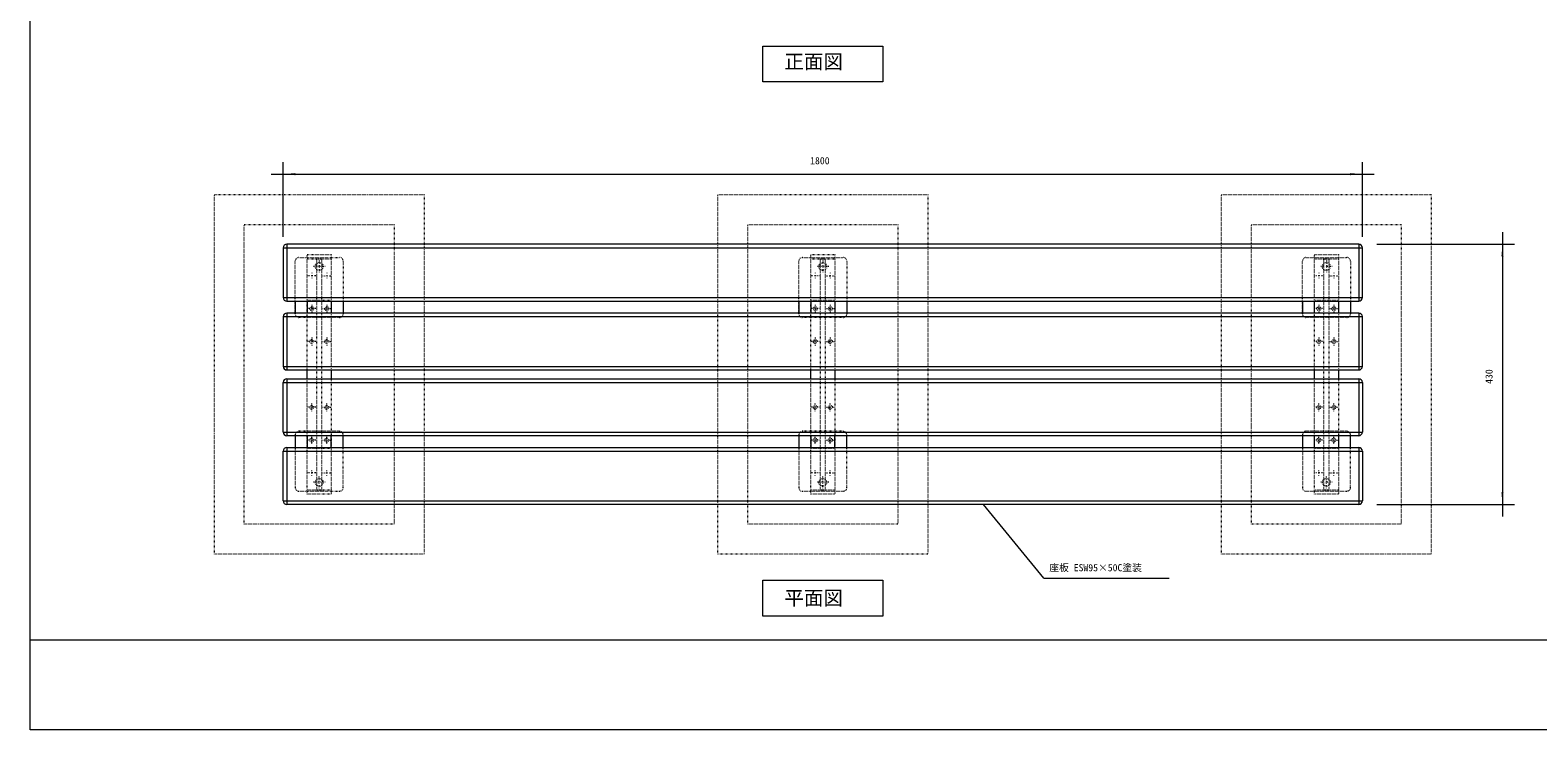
# Model space of a CAD drawing. Units: millimetres, scale not verified. Extents: x -1950 to 1950, y -1375 to 1375.
# Drawn here: x -1950 to 565, y -1375 to -208 of the extents above; entities that cross this region are included whole.
import ezdxf
from ezdxf.enums import TextEntityAlignment as Align

# ---------------------------------------------------------------- set-up
doc = ezdxf.new("R2010")
doc.units = ezdxf.units.MM
doc.header["$LTSCALE"] = 10
doc.linetypes.add('USER5', pattern=[0.208282, 0.069427, -0.138855])
doc.layers.add('0-1_IMPORTED', color=30, linetype='Continuous', lineweight=18)
doc.styles.add('ＭＳ ゴシック', font='')
doc.styles.get('ＭＳ ゴシック').set_extended_font_data('MS Gothic')

msp = doc.modelspace()

# ---------------------------------------------------------------- linework, layer by layer
at = {"layer": '0-1_IMPORTED', "color": 1}
for p, q in [((-1547.76, -447.81), (-1527.76, -447.81)), ((-1527.76, -552.1), (-1527.76, -427.81)), ((-1527.76, -447.81), (272.24, -447.81)), ((272.24, -552.1), (272.24, -427.81)), ((272.24, -447.81), (292.24, -447.81)), ((506, -544.76), (506, -564.76)), ((296.24, -564.76), (526, -564.76)), ((506, -564.76), (506, -998.96)), ((-259, -1121.85), (-359.5, -998.96)), ((296.24, -998.96), (526, -998.96)), ((506, -998.96), (506, -1018.96)), ((-259, -1121.85), (-50, -1121.85))]:
    msp.add_line(p, q, dxfattribs=at)
at = {"layer": '0-1_IMPORTED'}
for p, q in [((-1527.76, -570.76), (-1527.76, -653.76)), ((-1527.74, -570.76), (272.22, -570.76)), ((266.24, -564.76), (-1521.76, -564.76)), ((-1521.76, -564.76), (-1521.76, -659.76)), ((266.24, -564.76), (266.24, -659.76)), ((272.24, -653.76), (272.24, -570.76)), ((-1527.74, -653.76), (272.22, -653.76)), ((-1521.76, -659.76), (266.24, -659.76)), ((-1507.76, -659.76), (-1507.76, -679.55)), ((-1487.76, -659.76), (-1487.76, -679.55)), ((-1447.76, -659.76), (-1447.76, -679.55)), ((-1427.76, -659.76), (-1427.76, -679.55)), ((-667.76, -659.76), (-667.76, -679.55)), ((-647.76, -659.76), (-647.76, -679.55)), ((-607.76, -659.76), (-607.76, -679.55)), ((-587.76, -659.76), (-587.76, -679.55)), ((172.24, -659.76), (172.24, -679.55)), ((192.24, -679.74), (192.24, -659.76)), ((232.24, -659.76), (232.24, -679.74)), ((252.24, -659.76), (252.24, -679.55)), ((-1527.76, -685.55), (-1527.76, -768.55)), ((-1527.74, -685.55), (272.22, -685.55)), ((266.24, -679.55), (-1521.76, -679.55)), ((-1521.76, -679.55), (-1521.76, -774.55)), ((266.24, -679.55), (266.24, -774.55)), ((272.24, -768.55), (272.24, -685.55)), ((-1527.74, -768.55), (272.22, -768.55)), ((-1521.76, -774.55), (266.24, -774.55)), ((-1487.76, -789.36), (-1487.76, -774.36)), ((-1447.76, -774.36), (-1447.76, -789.36)), ((-647.76, -789.36), (-647.76, -774.36)), ((-607.76, -774.36), (-607.76, -789.36)), ((192.24, -789.36), (192.24, -774.36)), ((232.24, -774.36), (232.24, -789.36)), ((-1527.76, -878.17), (-1527.76, -795.17)), ((-1527.74, -795.17), (272.22, -795.17)), ((-1521.76, -789.17), (266.24, -789.17)), ((-1521.76, -789.17), (-1521.76, -884.17)), ((266.24, -789.17), (266.24, -884.17)), ((272.24, -795.17), (272.24, -878.17)), ((-1527.74, -878.17), (272.22, -878.17)), ((266.24, -884.17), (-1521.76, -884.17)), ((-1521.76, -903.96), (266.24, -903.96)), ((-1521.76, -903.96), (-1521.76, -998.96)), ((-1507.82, -884.17), (-1507.82, -903.96)), ((-1487.82, -884.17), (-1487.82, -903.96)), ((-1447.76, -903.96), (-1447.76, -884.36)), ((-1427.76, -903.96), (-1427.76, -884.36)), ((-667.82, -884.17), (-667.82, -903.96)), ((-647.82, -884.17), (-647.82, -903.96)), ((-607.76, -903.96), (-607.76, -884.36)), ((-587.76, -903.96), (-587.76, -884.36)), ((172.18, -884.17), (172.18, -903.96)), ((192.24, -903.96), (192.24, -883.98)), ((232.24, -883.98), (232.24, -903.96)), ((252.24, -903.96), (252.24, -884.36)), ((266.24, -903.96), (266.24, -998.96)), ((-1527.76, -992.96), (-1527.76, -909.96)), ((-1527.74, -909.96), (272.22, -909.96)), ((272.24, -909.96), (272.24, -992.96)), ((-1527.74, -992.96), (272.22, -992.96)), ((266.24, -998.96), (-1521.76, -998.96)), ((-1950, -1225), (1950, -1225))]:
    msp.add_line(p, q, dxfattribs=at)
at = {"layer": '0-1_IMPORTED', "linetype": 'USER5'}
for p, q in [((-1507.76, -680.85), (-1507.76, -592.85)), ((-1501.76, -586.85), (-1433.76, -586.85)), ((-1427.76, -592.85), (-1427.76, -680.85)), ((-667.76, -680.85), (-667.76, -592.85)), ((-661.76, -586.85), (-593.76, -586.85)), ((-587.76, -592.85), (-587.76, -680.85)), ((172.24, -680.85), (172.24, -592.85)), ((178.24, -586.85), (246.24, -586.85)), ((252.24, -592.85), (252.24, -680.85)), ((-1447.76, -658.35), (-1487.76, -658.35)), ((-607.76, -658.35), (-647.76, -658.35)), ((232.24, -658.35), (192.24, -658.35)), ((-1433.76, -686.85), (-1501.76, -686.85)), ((-593.76, -686.85), (-661.76, -686.85)), ((246.24, -686.85), (178.24, -686.85)), ((-1433.76, -876.86), (-1501.76, -876.86)), ((-593.76, -876.86), (-661.76, -876.86)), ((246.24, -876.86), (178.24, -876.86)), ((-1507.76, -882.86), (-1507.76, -970.86)), ((-1447.76, -905.36), (-1487.76, -905.36)), ((-1427.76, -970.86), (-1427.76, -882.86)), ((-667.76, -882.86), (-667.76, -970.86)), ((-607.76, -905.36), (-647.76, -905.36)), ((-587.76, -970.86), (-587.76, -882.86)), ((172.24, -882.86), (172.24, -970.86)), ((232.24, -905.36), (192.24, -905.36)), ((252.24, -970.86), (252.24, -882.86)), ((-1501.76, -976.86), (-1433.76, -976.86)), ((-661.76, -976.86), (-593.76, -976.86)), ((178.24, -976.86), (246.24, -976.86))]:
    msp.add_line(p, q, dxfattribs=at)
at = {"layer": '0-1_IMPORTED', "color": 7, "linetype": 'USER5', "lineweight": 9}
for p, q in [((-1487.76, -588.86), (-1447.76, -588.86)), ((-1472.33, -601.85), (-1477.56, -601.85)), ((-1465.47, -601.85), (-1470.04, -601.85)), ((-1457.96, -601.85), (-1463.19, -601.85)), ((-647.76, -588.86), (-607.76, -588.86)), ((-632.33, -601.85), (-637.56, -601.85)), ((-625.47, -601.85), (-630.04, -601.85)), ((-617.96, -601.85), (-623.19, -601.85)), ((192.24, -588.86), (232.24, -588.86)), ((207.67, -601.85), (202.44, -601.85)), ((214.53, -601.85), (209.96, -601.85)), ((222.04, -601.85), (216.81, -601.85)), ((-1484.17, -617.56), (-1486.81, -617.56)), ((-1478.63, -617.56), (-1481.88, -617.56)), ((-1473.71, -617.56), (-1476.35, -617.56)), ((-1461.81, -617.56), (-1459.17, -617.56)), ((-1456.88, -617.56), (-1453.63, -617.56)), ((-1451.35, -617.56), (-1448.71, -617.56)), ((-644.17, -617.56), (-646.81, -617.56)), ((-638.63, -617.56), (-641.88, -617.56)), ((-633.71, -617.56), (-636.35, -617.56)), ((-621.81, -617.56), (-619.17, -617.56)), ((-616.88, -617.56), (-613.63, -617.56)), ((-611.35, -617.56), (-608.71, -617.56)), ((195.83, -617.56), (193.19, -617.56)), ((201.37, -617.56), (198.12, -617.56)), ((206.29, -617.56), (203.65, -617.56)), ((218.19, -617.56), (220.83, -617.56)), ((223.12, -617.56), (226.37, -617.56)), ((228.65, -617.56), (231.29, -617.56)), ((-1484.17, -672.23), (-1486.81, -672.23)), ((-1478.63, -672.23), (-1481.88, -672.23)), ((-1473.71, -672.23), (-1476.35, -672.23)), ((-1461.81, -672.23), (-1459.17, -672.23)), ((-1456.88, -672.23), (-1453.63, -672.23)), ((-1451.35, -672.23), (-1448.71, -672.23)), ((-644.17, -672.23), (-646.81, -672.23)), ((-638.63, -672.23), (-641.88, -672.23)), ((-633.71, -672.23), (-636.35, -672.23)), ((-621.81, -672.23), (-619.17, -672.23)), ((-616.88, -672.23), (-613.63, -672.23)), ((-611.35, -672.23), (-608.71, -672.23)), ((195.83, -672.23), (193.19, -672.23)), ((201.37, -672.23), (198.12, -672.23)), ((206.29, -672.23), (203.65, -672.23)), ((218.19, -672.23), (220.83, -672.23)), ((223.12, -672.23), (226.37, -672.23)), ((228.65, -672.23), (231.29, -672.23)), ((-1484.17, -727.05), (-1486.81, -727.05)), ((-1478.63, -727.05), (-1481.88, -727.05)), ((-1473.71, -727.05), (-1476.35, -727.05)), ((-1461.81, -727.05), (-1459.17, -727.05)), ((-1456.88, -727.05), (-1453.63, -727.05)), ((-1451.35, -727.05), (-1448.71, -727.05)), ((-644.17, -727.05), (-646.81, -727.05)), ((-638.63, -727.05), (-641.88, -727.05)), ((-633.71, -727.05), (-636.35, -727.05)), ((-621.81, -727.05), (-619.17, -727.05)), ((-616.88, -727.05), (-613.63, -727.05)), ((-611.35, -727.05), (-608.71, -727.05)), ((195.83, -727.05), (193.19, -727.05)), ((201.37, -727.05), (198.12, -727.05)), ((206.29, -727.05), (203.65, -727.05)), ((218.19, -727.05), (220.83, -727.05)), ((223.12, -727.05), (226.37, -727.05)), ((228.65, -727.05), (231.29, -727.05)), ((-1484.17, -836.67), (-1486.81, -836.67)), ((-1478.63, -836.67), (-1481.88, -836.67)), ((-1473.71, -836.67), (-1476.35, -836.67)), ((-1461.81, -836.67), (-1459.17, -836.67)), ((-1456.88, -836.67), (-1453.63, -836.67)), ((-1451.35, -836.67), (-1448.71, -836.67)), ((-644.17, -836.67), (-646.81, -836.67)), ((-638.63, -836.67), (-641.88, -836.67)), ((-633.71, -836.67), (-636.35, -836.67)), ((-621.81, -836.67), (-619.17, -836.67)), ((-616.88, -836.67), (-613.63, -836.67)), ((-611.35, -836.67), (-608.71, -836.67)), ((195.83, -836.67), (193.19, -836.67)), ((201.37, -836.67), (198.12, -836.67)), ((206.29, -836.67), (203.65, -836.67)), ((218.19, -836.67), (220.83, -836.67)), ((223.12, -836.67), (226.37, -836.67)), ((228.65, -836.67), (231.29, -836.67)), ((-1484.17, -891.49), (-1486.81, -891.49)), ((-1478.63, -891.49), (-1481.88, -891.49)), ((-1473.71, -891.49), (-1476.35, -891.49)), ((-1461.81, -891.49), (-1459.17, -891.49)), ((-1456.88, -891.49), (-1453.63, -891.49)), ((-1451.35, -891.49), (-1448.71, -891.49)), ((-644.17, -891.49), (-646.81, -891.49)), ((-638.63, -891.49), (-641.88, -891.49)), ((-633.71, -891.49), (-636.35, -891.49)), ((-621.81, -891.49), (-619.17, -891.49)), ((-616.88, -891.49), (-613.63, -891.49)), ((-611.35, -891.49), (-608.71, -891.49)), ((195.83, -891.49), (193.19, -891.49)), ((201.37, -891.49), (198.12, -891.49)), ((206.29, -891.49), (203.65, -891.49)), ((218.19, -891.49), (220.83, -891.49)), ((223.12, -891.49), (226.37, -891.49)), ((228.65, -891.49), (231.29, -891.49)), ((-1484.17, -946.16), (-1486.81, -946.16)), ((-1478.63, -946.16), (-1481.88, -946.16)), ((-1473.71, -946.16), (-1476.35, -946.16)), ((-1461.81, -946.16), (-1459.17, -946.16)), ((-1456.88, -946.16), (-1453.63, -946.16)), ((-1451.35, -946.16), (-1448.71, -946.16)), ((-644.17, -946.16), (-646.81, -946.16)), ((-638.63, -946.16), (-641.88, -946.16)), ((-633.71, -946.16), (-636.35, -946.16)), ((-621.81, -946.16), (-619.17, -946.16)), ((-616.88, -946.16), (-613.63, -946.16)), ((-611.35, -946.16), (-608.71, -946.16)), ((195.83, -946.16), (193.19, -946.16)), ((201.37, -946.16), (198.12, -946.16)), ((206.29, -946.16), (203.65, -946.16)), ((218.19, -946.16), (220.83, -946.16)), ((223.12, -946.16), (226.37, -946.16)), ((228.65, -946.16), (231.29, -946.16)), ((-1447.76, -974.86), (-1487.76, -974.86)), ((-1472.33, -961.86), (-1477.56, -961.86)), ((-1465.47, -961.86), (-1470.04, -961.86)), ((-1457.96, -961.86), (-1463.19, -961.86)), ((-607.76, -974.86), (-647.76, -974.86)), ((-632.33, -961.86), (-637.56, -961.86)), ((-625.47, -961.86), (-630.04, -961.86)), ((-617.96, -961.86), (-623.19, -961.86)), ((232.24, -974.86), (192.24, -974.86)), ((207.67, -961.86), (202.44, -961.86)), ((214.53, -961.86), (209.96, -961.86)), ((222.04, -961.86), (216.81, -961.86))]:
    msp.add_line(p, q, dxfattribs=at)
at = {"layer": '0-1_IMPORTED', "color": 1, "linetype": 'USER5'}
for p, q in [((-1467.76, -592.05), (-1467.76, -597.28)), ((-1467.76, -599.57), (-1467.76, -604.14)), ((-627.76, -592.05), (-627.76, -597.28)), ((-627.76, -599.57), (-627.76, -604.14)), ((212.24, -592.05), (212.24, -597.28)), ((212.24, -599.57), (212.24, -604.14)), ((-1480.26, -612.56), (-1480.26, -614.57)), ((-1480.26, -616.32), (-1480.26, -618.8)), ((-1480.26, -620.54), (-1480.26, -622.56)), ((-1467.76, -606.42), (-1467.76, -611.65)), ((-1455.26, -612.56), (-1455.26, -614.57)), ((-1455.26, -616.32), (-1455.26, -618.8)), ((-1455.26, -620.54), (-1455.26, -622.56)), ((-640.26, -612.56), (-640.26, -614.57)), ((-640.26, -616.32), (-640.26, -618.8)), ((-640.26, -620.54), (-640.26, -622.56)), ((-627.76, -606.42), (-627.76, -611.65)), ((-615.26, -612.56), (-615.26, -614.57)), ((-615.26, -616.32), (-615.26, -618.8)), ((-615.26, -620.54), (-615.26, -622.56)), ((199.74, -612.56), (199.74, -614.57)), ((199.74, -616.32), (199.74, -618.8)), ((199.74, -620.54), (199.74, -622.56)), ((212.24, -606.42), (212.24, -611.65)), ((224.74, -612.56), (224.74, -614.57)), ((224.74, -616.32), (224.74, -618.8)), ((224.74, -620.54), (224.74, -622.56)), ((-1480.26, -665.68), (-1480.26, -668.32)), ((-1480.26, -670.61), (-1480.26, -673.86)), ((-1480.26, -676.14), (-1480.26, -678.78)), ((-1455.26, -665.68), (-1455.26, -668.32)), ((-1455.26, -670.61), (-1455.26, -673.86)), ((-1455.26, -676.14), (-1455.26, -678.78)), ((-640.26, -665.68), (-640.26, -668.32)), ((-640.26, -670.61), (-640.26, -673.86)), ((-640.26, -676.14), (-640.26, -678.78)), ((-615.26, -665.68), (-615.26, -668.32)), ((-615.26, -670.61), (-615.26, -673.86)), ((-615.26, -676.14), (-615.26, -678.78)), ((199.74, -665.68), (199.74, -668.32)), ((199.74, -670.61), (199.74, -673.86)), ((199.74, -676.14), (199.74, -678.78)), ((224.74, -665.68), (224.74, -668.32)), ((224.74, -670.61), (224.74, -673.86)), ((224.74, -676.14), (224.74, -678.78)), ((-1480.26, -720.5), (-1480.26, -723.14)), ((-1480.26, -725.42), (-1480.26, -728.67)), ((-1455.26, -720.5), (-1455.26, -723.14)), ((-1455.26, -725.42), (-1455.26, -728.67)), ((-640.26, -720.5), (-640.26, -723.14)), ((-640.26, -725.42), (-640.26, -728.67)), ((-615.26, -720.5), (-615.26, -723.14)), ((-615.26, -725.42), (-615.26, -728.67)), ((199.74, -720.5), (199.74, -723.14)), ((199.74, -725.42), (199.74, -728.67)), ((224.74, -720.5), (224.74, -723.14)), ((224.74, -725.42), (224.74, -728.67)), ((-1480.26, -730.96), (-1480.26, -733.6)), ((-1455.26, -730.96), (-1455.26, -733.6)), ((-640.26, -730.96), (-640.26, -733.6)), ((-615.26, -730.96), (-615.26, -733.6)), ((199.74, -730.96), (199.74, -733.6)), ((224.74, -730.96), (224.74, -733.6)), ((-1480.26, -832.76), (-1480.26, -830.12)), ((-1480.26, -838.29), (-1480.26, -835.04)), ((-1480.26, -843.22), (-1480.26, -840.58)), ((-1455.26, -832.76), (-1455.26, -830.12)), ((-1455.26, -838.29), (-1455.26, -835.04)), ((-1455.26, -843.22), (-1455.26, -840.58)), ((-640.26, -832.76), (-640.26, -830.12)), ((-640.26, -838.29), (-640.26, -835.04)), ((-640.26, -843.22), (-640.26, -840.58)), ((-615.26, -832.76), (-615.26, -830.12)), ((-615.26, -838.29), (-615.26, -835.04)), ((-615.26, -843.22), (-615.26, -840.58)), ((199.74, -832.76), (199.74, -830.12)), ((199.74, -838.29), (199.74, -835.04)), ((199.74, -843.22), (199.74, -840.58)), ((224.74, -832.76), (224.74, -830.12)), ((224.74, -838.29), (224.74, -835.04)), ((224.74, -843.22), (224.74, -840.58)), ((-1480.26, -887.58), (-1480.26, -884.94)), ((-1480.26, -893.11), (-1480.26, -889.86)), ((-1480.26, -898.04), (-1480.26, -895.4)), ((-1455.26, -887.58), (-1455.26, -884.94)), ((-1455.26, -893.11), (-1455.26, -889.86)), ((-1455.26, -898.04), (-1455.26, -895.4)), ((-640.26, -887.58), (-640.26, -884.94)), ((-640.26, -893.11), (-640.26, -889.86)), ((-640.26, -898.04), (-640.26, -895.4)), ((-615.26, -887.58), (-615.26, -884.94)), ((-615.26, -893.11), (-615.26, -889.86)), ((-615.26, -898.04), (-615.26, -895.4)), ((199.74, -887.58), (199.74, -884.94)), ((199.74, -893.11), (199.74, -889.86)), ((199.74, -898.04), (199.74, -895.4)), ((224.74, -887.58), (224.74, -884.94)), ((224.74, -893.11), (224.74, -889.86)), ((224.74, -898.04), (224.74, -895.4)), ((-1480.26, -943.18), (-1480.26, -941.16)), ((-1480.26, -947.4), (-1480.26, -944.92)), ((-1480.26, -951.16), (-1480.26, -949.15)), ((-1467.76, -957.29), (-1467.76, -952.06)), ((-1455.26, -943.18), (-1455.26, -941.16)), ((-1455.26, -947.4), (-1455.26, -944.92)), ((-1455.26, -951.16), (-1455.26, -949.15)), ((-640.26, -943.18), (-640.26, -941.16)), ((-640.26, -947.4), (-640.26, -944.92)), ((-640.26, -951.16), (-640.26, -949.15)), ((-627.76, -957.29), (-627.76, -952.06)), ((-615.26, -943.18), (-615.26, -941.16)), ((-615.26, -947.4), (-615.26, -944.92)), ((-615.26, -951.16), (-615.26, -949.15)), ((199.74, -943.18), (199.74, -941.16)), ((199.74, -947.4), (199.74, -944.92)), ((199.74, -951.16), (199.74, -949.15)), ((212.24, -957.29), (212.24, -952.06)), ((224.74, -943.18), (224.74, -941.16)), ((224.74, -947.4), (224.74, -944.92)), ((224.74, -951.16), (224.74, -949.15)), ((-1467.76, -964.14), (-1467.76, -959.57)), ((-1467.76, -971.66), (-1467.76, -966.43)), ((-627.76, -964.14), (-627.76, -959.57)), ((-627.76, -971.66), (-627.76, -966.43)), ((212.24, -964.14), (212.24, -959.57)), ((212.24, -971.66), (212.24, -966.43))]:
    msp.add_line(p, q, dxfattribs=at)
at = {"layer": '0-1_IMPORTED'}
for points in [[(-1950, 1375), (1950, 1375), (1950, -1375), (-1950, -1375)], [(-727.76, -234.02), (-527.76, -234.02), (-527.76, -294.02), (-727.76, -294.02)], [(-727.76, -1125.11), (-527.76, -1125.11), (-527.76, -1185.11), (-727.76, -1185.11)]]:
    msp.add_lwpolyline(points, close=True, dxfattribs=at)
at = {"layer": '0-1_IMPORTED', "linetype": 'USER5'}
for points in [[(-1642.76, -481.86), (-1292.76, -481.86), (-1292.76, -1081.86), (-1642.76, -1081.86)], [(-802.76, -481.86), (-452.76, -481.86), (-452.76, -1081.86), (-802.76, -1081.86)], [(37.24, -481.86), (387.24, -481.86), (387.24, -1081.86), (37.24, -1081.86)], [(-1592.76, -531.86), (-1342.76, -531.86), (-1342.76, -1031.86), (-1592.76, -1031.86)], [(-752.76, -531.86), (-502.76, -531.86), (-502.76, -1031.86), (-752.76, -1031.86)], [(87.24, -531.86), (337.24, -531.86), (337.24, -1031.86), (87.24, -1031.86)], [(-1487.76, -581.86), (-1447.76, -581.86), (-1447.76, -981.86), (-1487.76, -981.86)], [(-647.76, -581.86), (-607.76, -581.86), (-607.76, -981.86), (-647.76, -981.86)], [(192.24, -581.86), (232.24, -581.86), (232.24, -981.86), (192.24, -981.86)]]:
    msp.add_lwpolyline(points, close=True, dxfattribs=at)
at = {"layer": '0-1_IMPORTED', "color": 7, "linetype": 'USER5', "lineweight": 9}
for points in [[(-1471.76, -588.86), (-1463.76, -588.86), (-1463.76, -974.86), (-1471.76, -974.86)], [(-631.76, -588.86), (-623.76, -588.86), (-623.76, -974.86), (-631.76, -974.86)], [(208.24, -588.86), (216.24, -588.86), (216.24, -974.86), (208.24, -974.86)]]:
    msp.add_lwpolyline(points, close=True, dxfattribs=at)
at = {"layer": '0-1_IMPORTED', "linetype": 'USER5'}
for centre, radius in [((-1467.76, -601.85), 6.5), ((-627.76, -601.85), 6.5), ((212.24, -601.85), 6.5), ((-1480.26, -672.23), 3.25), ((-1455.26, -672.23), 3.25), ((-640.26, -672.23), 3.25), ((-615.26, -672.23), 3.25), ((199.74, -672.23), 3.25), ((224.74, -672.23), 3.25), ((-1480.26, -727.05), 3.25), ((-1455.26, -727.05), 3.25), ((-640.26, -727.05), 3.25), ((-615.26, -727.05), 3.25), ((199.74, -727.05), 3.25), ((224.74, -727.05), 3.25), ((-1480.26, -836.67), 3.25), ((-1455.26, -836.67), 3.25), ((-640.26, -836.67), 3.25), ((-615.26, -836.67), 3.25), ((199.74, -836.67), 3.25), ((224.74, -836.67), 3.25), ((-1480.26, -891.49), 3.25), ((-1455.26, -891.49), 3.25), ((-640.26, -891.49), 3.25), ((-615.26, -891.49), 3.25), ((199.74, -891.49), 3.25), ((224.74, -891.49), 3.25), ((-1467.76, -961.86), 6.5), ((-627.76, -961.86), 6.5), ((212.24, -961.86), 6.5)]:
    msp.add_circle(centre, radius, dxfattribs=at)
at = {"layer": '0-1_IMPORTED'}
for centre, start, end in [((-1521.76, -570.76), 90, 180), ((266.24, -570.76), 0, 90), ((-1521.76, -653.76), 180, 270), ((266.24, -653.76), 270, 360), ((-1521.76, -685.55), 90, 180), ((266.24, -685.55), 360, 90), ((-1521.76, -768.55), 180, 270), ((266.24, -768.55), 270, 360), ((-1521.76, -795.17), 90, 180), ((266.24, -795.17), 360, 90), ((-1521.76, -878.17), 180, 270), ((266.24, -878.17), 270, 360), ((-1521.76, -909.96), 90, 180), ((266.24, -909.96), 360, 90), ((-1521.76, -992.96), 180, 270), ((266.24, -992.96), 270, 360)]:
    msp.add_arc(centre, 6, start, end, dxfattribs=at)
at = {"layer": '0-1_IMPORTED', "linetype": 'USER5'}
for centre, start, end in [((-1501.76, -592.85), 90, 180), ((-1433.76, -592.85), 360, 90), ((-661.76, -592.85), 90, 180), ((-593.76, -592.85), 0, 90), ((178.24, -592.85), 90, 180), ((246.24, -592.85), 0, 90), ((-1501.76, -680.85), 180, 270), ((-1433.76, -680.85), 270, 0), ((-661.76, -680.85), 180, 270), ((-593.76, -680.85), 270, 360), ((178.24, -680.85), 180, 270), ((246.24, -680.85), 270, 360), ((-1501.76, -882.86), 90, 180), ((-1433.76, -882.86), 0, 90), ((-661.76, -882.86), 90, 180), ((-593.76, -882.86), 0, 90), ((178.24, -882.86), 90, 180), ((246.24, -882.86), 0, 90), ((-1501.76, -970.86), 180, 270), ((-1433.76, -970.86), 270, 0), ((-661.76, -970.86), 180, 270), ((-593.76, -970.86), 270, 0), ((178.24, -970.86), 180, 270), ((246.24, -970.86), 270, 0)]:
    msp.add_arc(centre, 6, start, end, dxfattribs=at)
at = {"layer": '0-1_IMPORTED', "color": 1}
for points in [[(-1527.76, -447.81), (-1507.76, -446.06), (-1507.76, -449.56)], [(272.24, -447.81), (252.24, -449.56), (252.24, -446.06)], [(506, -564.76), (507.75, -584.76), (504.25, -584.76)], [(506, -998.96), (504.25, -978.96), (507.75, -978.96)]]:
    msp.add_solid(points, dxfattribs=at)

# ---------------------------------------------------------------- texts
at = {"layer": '0-1_IMPORTED', "color": 7, "style": 'ＭＳ ゴシック'}
for s, height, p in [('正面図', 23.88, (-691.84, -279)), ('1800', 11.94, (-648.92, -434.85)), ('座板 ESW95×50C塗装', 11.94, (-249.98, -1113.95)), ('平面図', 23.88, (-691.84, -1174.15))]:
    msp.add_text(s, height=height, dxfattribs=at).set_placement(p, align=Align.BOTTOM_LEFT)
msp.add_text('430', height=11.94, rotation=90, dxfattribs=at).set_placement((493.04, -797.73), align=Align.BOTTOM_LEFT)

doc.saveas('drawing.dxf')
